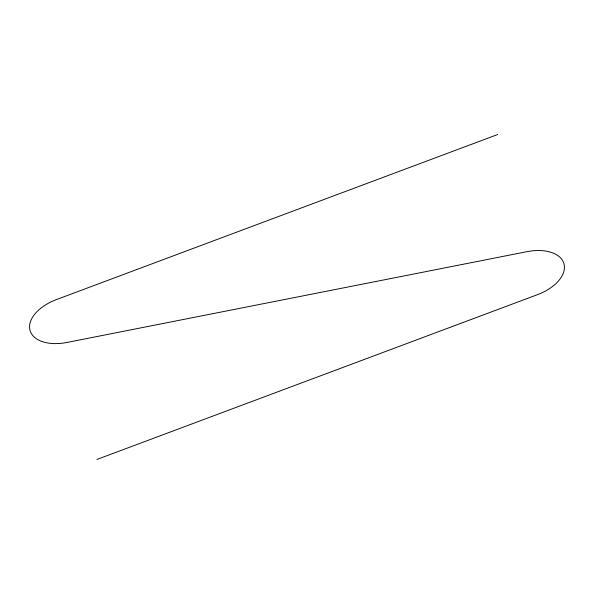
<?xml version="1.0" encoding="UTF-8"?>
<svg xmlns="http://www.w3.org/2000/svg" width="594" height="594" viewBox="0 0 594 594"><rect width="100%" height="100%" fill="white"/><g stroke="black" fill="none" stroke-linecap="round" stroke-linejoin="round"><path stroke-width="0.89" d="M497.668 134.526L56.415 299.584A38.35 22.268 -16.9 0 0 29.982 330.227A38.35 22.268 -16.9 0 0 67.597 342.33L526.96 251.67A38.439 22.327 -16.9 0 1 564.003 263.936A38.439 22.327 -16.9 0 1 538.142 294.416L96.889 459.474"/></g></svg>
